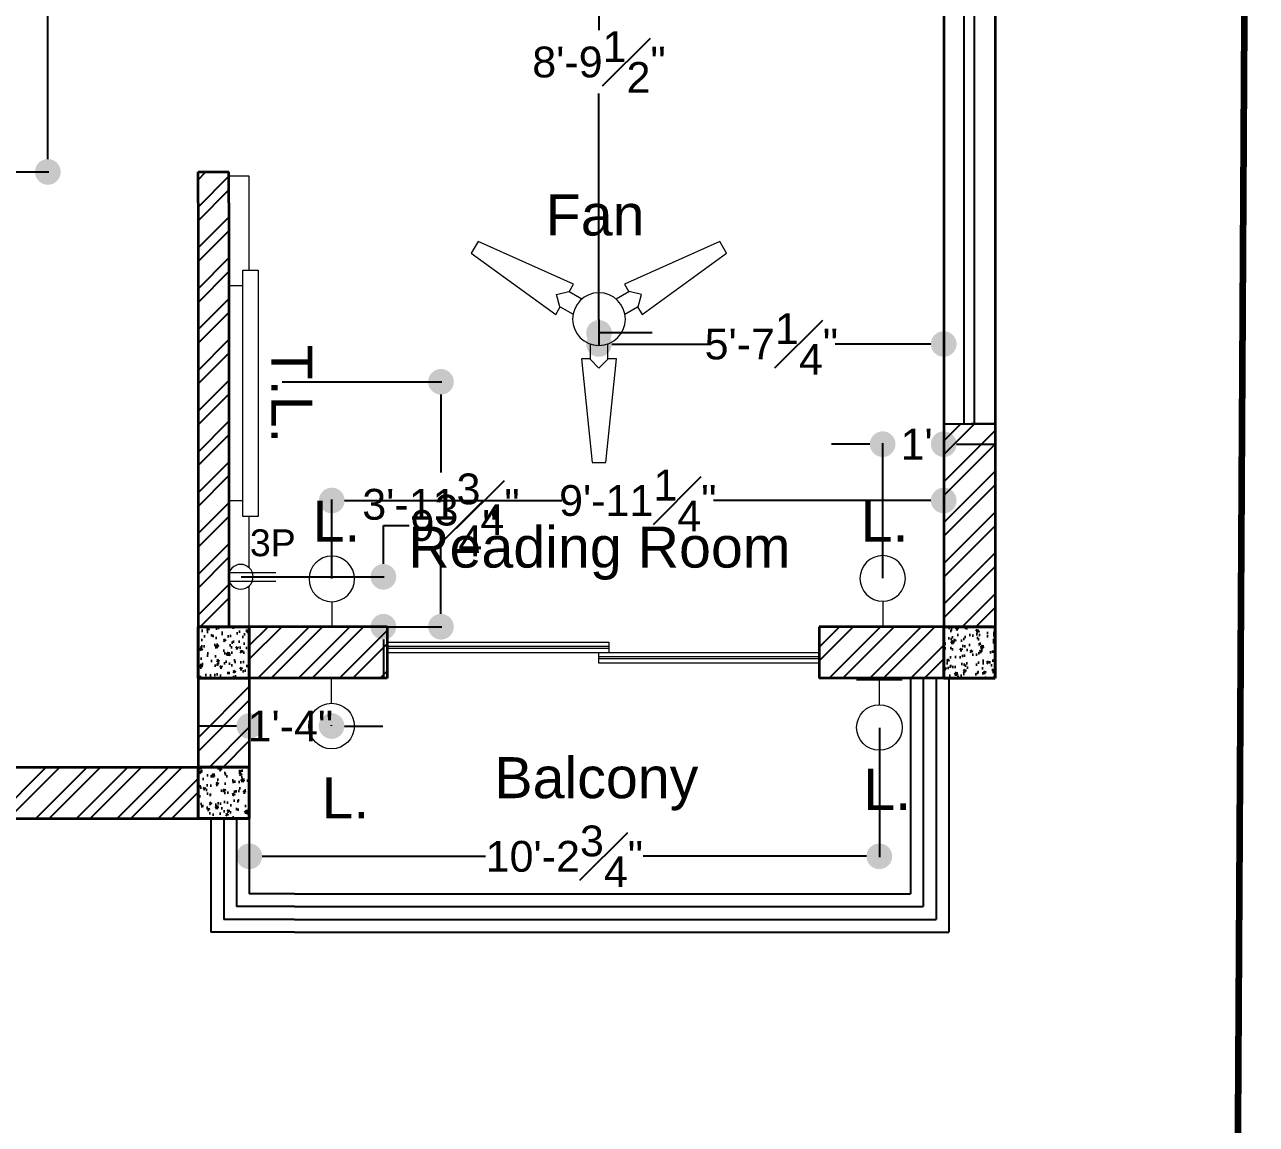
# Model space of a CAD drawing. Header units: inches. Extents: x 4161 to 8381, y 472 to 1500.
# Drawn here: x 8140.7 to 8380.8, y 878.6 to 1092.9 of the extents above; entities that cross this region are included whole.
import ezdxf

# ---------------------------------------------------------------- set-up
doc = ezdxf.new("R2010")
doc.units = ezdxf.units.IN
doc.header["$MEASUREMENT"] = 0
doc.linetypes.add('ACAD_ISO03W100', pattern=[30, 12, -18])
doc.layers.get('0').update_dxf_attribs({"lineweight": 35})
for name, color, linetype, lineweight in [('0.Columns', 1, 'Continuous', 35), ('1.Wall', 7, 'Continuous', 35), ('Beam', 170, 'Continuous', 15), ('Box', 7, 'Continuous', 15), ('Doors & Furni', 20, 'Continuous', 5), ('E_Elements', 7, 'Continuous', 15), ('E_FITTINGS', 7, 'Continuous', 15)]:
    doc.layers.add(name, color=color, linetype=linetype, lineweight=lineweight)
for name, color, linetype in [('3.Windows', 130, 'Continuous'), ('4.Hatch', 14, 'Continuous'), ('5.Texts', 50, 'Continuous'), ('7.Dimention', 8, 'Continuous'), ('8.Balcony', 90, 'Continuous'), ('Electrical Components', 170, 'Continuous')]:
    doc.layers.add(name, color=color, linetype=linetype)
doc.styles.get("Standard").update_dxf_attribs({"font": 'arial.ttf'})
doc.dimstyles.get("Standard").update_dxf_attribs({"dimtxt": 6, "dimasz": 5, "dimexe": 0.18, "dimexo": 0.0625, "dimgap": 0.09, "dimtad": 0, "dimtih": 1, "dimtoh": 1, "dimzin": 0, "dimdsep": 46, "dimlunit": 4, "dimtxsty": 'Standard', "dimblk": 'DOT', "dimcen": 0.09, "dimadec": 0, "dimazin": 0, "dimtfac": 1, "dimtofl": 0, "dimtmove": 0, "dimatfit": 3, "dimfxl": 1, "dimfrac": 1, "dimtolj": 1, "dimtzin": 0, "dimarcsym": 0})

# ---------------------------------------------------------------- blocks, each defined once
blk = doc.blocks.new('window7 virtical')
at = {"layer": '3.Windows', "color": 141, "true_color": 0xadddf7}
for p, q in [((4405.51, 1605.94), (4405.51, 1689.94)), ((4407.51, 1605.94), (4407.51, 1689.94))]:
    blk.add_line(p, q, dxfattribs=at)
at = {"layer": '3.Windows'}
for p, q in [((4401.51, 1605.94), (4411.51, 1605.94)), ((4411.51, 1605.94), (4406.83, 1605.94)), ((4406.83, 1605.94), (4406.83, 1605.94))]:
    blk.add_line(p, q, dxfattribs=at)
blk.add_lwpolyline([(4411.51, 1605.94), (4411.51, 1689.94), (4401.51, 1689.94), (4401.51, 1605.94)], close=True, dxfattribs=at)
blk = doc.blocks.new('O')
at = {"layer": 'E_Elements', "ltscale": 4}
for p, q in [((9523.61, 2111.57), (9520.91, 2111.57)), ((9523.61, 2069.68), (9520.91, 2069.68))]:
    blk.add_line(p, q, dxfattribs=at)
at = {"layer": 'E_Elements', "ltscale": 0.01}
blk.add_lwpolyline([(9526.61, 2066.63), (9526.61, 2114.63), (9523.61, 2114.63), (9523.61, 2066.63)], close=True, dxfattribs=at)
blk = doc.blocks.new('A$C482B25E6')
at = {"layer": 'E_FITTINGS'}
for p, q in [((0, 0), (0, 7.1)), ((3.9, 3.55), (0, 3.55))]:
    blk.add_line(p, q, dxfattribs=at)
blk.add_circle((7.45, 3.55), 3.55, dxfattribs=at)
blk = doc.blocks.new('FAN')
at = {"layer": 'E_Elements'}
for p, q in [((-23.57, 15.12), (-24.88, 12.85)), ((-4.97, 6.83), (-23.57, 15.12)), ((23.57, 15.12), (4.97, 6.83)), ((24.88, 12.85), (23.57, 15.12)), ((-24.88, 12.85), (-8.39, 0.89)), ((8.39, 0.89), (24.88, 12.85)), ((-8.26, 4.77), (-5.89, 5.4)), ((-5.82, 5.34), (-4.97, 6.83)), ((-3.34, 3.91), (-5.82, 5.34)), ((5.82, 5.34), (3.34, 3.91)), ((4.97, 6.83), (5.82, 5.34)), ((8.26, 4.77), (5.89, 5.4)), ((-7.62, 2.4), (-8.26, 4.77)), ((7.62, 2.4), (8.26, 4.77)), ((-8.39, 0.89), (-7.54, 2.37)), ((-7.54, 2.37), (-5.06, 0.94)), ((5.06, 0.94), (7.54, 2.37)), ((7.54, 2.37), (8.39, 0.89)), ((-1.71, -4.85), (-1.71, -7.71)), ((1.71, -7.71), (1.71, -4.85)), ((-3.43, -7.71), (-1.31, -27.97)), ((-1.71, -7.71), (-3.43, -7.71)), ((-1.73, -7.8), (0, -9.53)), ((0, -9.53), (1.73, -7.8)), ((1.31, -27.97), (3.43, -7.71)), ((3.43, -7.71), (1.71, -7.71)), ((-1.31, -27.97), (1.31, -27.97))]:
    blk.add_line(p, q, dxfattribs=at)
for start, end in [(360, 180), (180, 0)]:
    blk.add_arc((0, 0), 5.14, start, end, dxfattribs=at)
blk = doc.blocks.new('Column2.0')
at = {"layer": '0.Columns', "true_color": 0x991b1e}
h = blk.add_hatch(dxfattribs=at)
h.set_pattern_fill('AR-CONC', color=244, scale=0.54)
h.set_pattern_definition([(50, (868.9964, 332.3348), (3.873205, -0.3388615), [0.405, -4.455]), (355, (868.9964, 332.335), (-0.7492572, 4.0618375), [0.324, -3.564]), (100.45144, (869.319, 332.3066), (3.1239478, 3.722976), [0.344197, -3.7861674]), (46.1842, (868.9964, 333.415), (5.763103, -0.893804), [0.6075, -6.6825]), (96.63564, (869.4767, 333.3403), (5.0471745, 5.2602404), [0.516296, -5.679254]), (351.18416, (868.9964, 333.415), (5.0471745, 5.26024), [0.486, -5.346]), (21, (869.5364, 333.1448), (3.223298, -2.174142), [0.405, -4.455]), (326, (869.5364, 333.145), (1.3139028, 3.9158102), [0.324, -3.564]), (71.45144, (869.805, 332.9636), (4.537201, 1.7416682), [0.344197, -3.7861674]), (37.5, (868.9964, 332.3348), (0.0656632, 1.7976268), [0, -3.5208, 0, -3.618, 0, -3.5775]), (7.5, (868.9964, 332.3348), (1.4205755, 2.1298232), [0, -2.0628, 0, -3.4398, 0, -1.3635]), (327.5, (867.7922, 332.3348), (2.88264116, -0.1217963), [0, -1.35, 0, -4.212, 0, -5.589]), (317.5, (867.2522, 332.3348), (3.1492053, 0.5405669), [0, -1.755, 0, -2.7972, 0, -3.969])])
h.paths.add_polyline_path([(4674.88, 1327.63), (4674.88, 1337.63), (4664.88, 1337.63), (4664.88, 1327.63)])
at = {"layer": '0.Columns', "linetype": 'ACAD_ISO03W100', "lineweight": 40}
for p, q in [((4674.88, 1337.63), (4664.88, 1337.63)), ((4664.88, 1337.63), (4664.88, 1327.63)), ((4674.88, 1327.63), (4674.88, 1337.63)), ((4664.88, 1327.63), (4674.88, 1327.63))]:
    blk.add_line(p, q, dxfattribs=at)
blk = doc.blocks.new('1111111111111111')
at = {"layer": 'E_FITTINGS', "ltscale": 3}
for p, q in [((8001.12, 2853.82), (8010.23, 2853.82)), ((8001.12, 2852.1), (8010.23, 2852.1))]:
    blk.add_line(p, q, dxfattribs=at)
blk.add_circle((8003.38, 2852.96), 2.42, dxfattribs=at)
blk = doc.blocks.new('_Dot')
at = {"color": 0, "linetype": 'ByBlock', "lineweight": -2}
blk.add_line((-0.5, 0), (-1, 0), dxfattribs=at)
at = {"color": 0, "linetype": 'ByBlock', "lineweight": 60, "const_width": 0.5}
blk.add_lwpolyline([(-0.25, 0, 1), (0.25, 0, 1)], format="xyb", close=True, dxfattribs=at)
blk = doc.blocks.new('*D191')
at = {"layer": '7.Dimention', "color": 0, "lineweight": -2, "transparency": 16777216}
for p, q in [((8122.56, 1171.99), (8145.43, 1171.99)), ((8145.25, 1166.99), (8145.25, 1124.3)), ((8145.25, 1069.19), (8145.25, 1111.88)), ((8128.41, 1064.19), (8145.43, 1064.19))]:
    blk.add_line(p, q, dxfattribs=at)
at = {"layer": 'Defpoints', "color": 0, "transparency": 16777216}
for p in [(8122.49, 1171.99), (8145.25, 1171.99), (8128.35, 1064.19)]:
    blk.add_point(p, dxfattribs=at)
at = {"layer": '7.Dimention', "color": 0, "lineweight": -2, "transparency": 16777216, "xscale": 5, "yscale": 5, "zscale": 5}
for p, rotation in [((8145.25, 1171.99), 90), ((8145.25, 1064.19), 270)]:
    blk.add_blockref('_Dot', p, dxfattribs=dict(at, rotation=rotation))
at = {"layer": '7.Dimention', "color": 0, "transparency": 16777216, "insert": (8145.25, 1118.09), "char_height": 6, "attachment_point": 5}
blk.add_mtext('\\A1;8\'-11{\\H1x;\\S3#4;}"', dxfattribs=at)
blk = doc.blocks.new('*D133')
at = {"layer": '7.Dimention', "color": 0, "lineweight": -2, "transparency": 16777216}
for p, q in [((8252.67, 1035.44), (8252.67, 1030.47)), ((8257.67, 1030.65), (8273.82, 1030.65)), ((8314.86, 1030.65), (8298.71, 1030.65)), ((8319.86, 1015.16), (8319.86, 1030.83))]:
    blk.add_line(p, q, dxfattribs=at)
at = {"layer": 'Defpoints', "color": 0, "transparency": 16777216}
for p in [(8252.67, 1035.5), (8252.67, 1030.65), (8319.86, 1015.1)]:
    blk.add_point(p, dxfattribs=at)
at = {"layer": '7.Dimention', "color": 0, "lineweight": -2, "transparency": 16777216, "xscale": 5, "yscale": 5, "zscale": 5, "rotation": 180}
blk.add_blockref('_Dot', (8252.67, 1030.65), dxfattribs=at)
at = {"layer": '7.Dimention', "color": 0, "lineweight": -2, "transparency": 16777216, "xscale": 5, "yscale": 5, "zscale": 5}
blk.add_blockref('_Dot', (8319.86, 1030.65), dxfattribs=at)
at = {"layer": '7.Dimention', "color": 0, "transparency": 16777216, "insert": (8286.26, 1030.65), "char_height": 6, "attachment_point": 5}
blk.add_mtext('\\A1;5\'-7{\\H1x;\\S1#4;}"', dxfattribs=at)
blk = doc.blocks.new('*D123')
at = {"layer": '7.Dimention', "color": 0, "lineweight": -2, "transparency": 16777216}
for p, q in [((8263.06, 1138.41), (8252.49, 1138.41)), ((8252.67, 1133.41), (8252.67, 1091.78)), ((8252.67, 1037.81), (8252.67, 1079.45)), ((8263.06, 1032.81), (8252.49, 1032.81))]:
    blk.add_line(p, q, dxfattribs=at)
at = {"layer": 'Defpoints', "color": 0, "transparency": 16777216}
for p in [(8263.12, 1138.41), (8252.67, 1032.81), (8263.12, 1032.81)]:
    blk.add_point(p, dxfattribs=at)
at = {"layer": '7.Dimention', "color": 0, "lineweight": -2, "transparency": 16777216, "xscale": 5, "yscale": 5, "zscale": 5}
for p, rotation in [((8252.67, 1138.41), 90), ((8252.67, 1032.81), 270)]:
    blk.add_blockref('_Dot', p, dxfattribs=dict(at, rotation=rotation))
at = {"layer": '7.Dimention', "color": 0, "transparency": 16777216, "insert": (8252.67, 1085.61), "char_height": 6, "attachment_point": 5}
blk.add_mtext('\\A1;8\'-9{\\H1x;\\S1#2;}"', dxfattribs=at)
blk = doc.blocks.new('*D134')
at = {"layer": '7.Dimention', "color": 0, "lineweight": -2, "transparency": 16777216}
for p, q in [((8302.96, 1011.13), (8297.96, 1011.13)), ((8307.96, 985.02), (8307.96, 1011.31)), ((8319.86, 985.3), (8319.86, 1011.31)), ((8324.86, 1011.13), (8329.86, 1011.13))]:
    blk.add_line(p, q, dxfattribs=at)
at = {"layer": 'Defpoints', "color": 0, "transparency": 16777216}
for p in [(8307.96, 1011.13), (8307.96, 984.96), (8319.86, 985.23)]:
    blk.add_point(p, dxfattribs=at)
at = {"layer": '7.Dimention', "color": 0, "lineweight": -2, "transparency": 16777216, "xscale": 5, "yscale": 5, "zscale": 5}
blk.add_blockref('_Dot', (8307.96, 1011.13), dxfattribs=at)
at = {"layer": '7.Dimention', "color": 0, "lineweight": -2, "transparency": 16777216, "xscale": 5, "yscale": 5, "zscale": 5, "rotation": 180}
blk.add_blockref('_Dot', (8319.86, 1011.13), dxfattribs=at)
at = {"layer": '7.Dimention', "color": 0, "transparency": 16777216, "insert": (8314.58, 1011.13), "char_height": 6, "attachment_point": 5}
blk.add_mtext("\\A1;1'", dxfattribs=at)
blk = doc.blocks.new('*D135')
at = {"layer": '7.Dimention', "color": 0, "lineweight": -2, "transparency": 16777216}
for p, q in [((8200.59, 984.92), (8200.59, 1000.33)), ((8205.59, 1000.15), (8245.45, 1000.15)), ((8314.86, 1000.15), (8275, 1000.15)), ((8319.86, 979.99), (8319.86, 1000.33))]:
    blk.add_line(p, q, dxfattribs=at)
at = {"layer": 'Defpoints', "color": 0, "transparency": 16777216}
for p in [(8200.59, 1000.15), (8200.59, 984.86), (8319.86, 979.93)]:
    blk.add_point(p, dxfattribs=at)
at = {"layer": '7.Dimention', "color": 0, "lineweight": -2, "transparency": 16777216, "xscale": 5, "yscale": 5, "zscale": 5, "rotation": 180}
blk.add_blockref('_Dot', (8200.59, 1000.15), dxfattribs=at)
at = {"layer": '7.Dimention', "color": 0, "lineweight": -2, "transparency": 16777216, "xscale": 5, "yscale": 5, "zscale": 5}
blk.add_blockref('_Dot', (8319.86, 1000.15), dxfattribs=at)
at = {"layer": '7.Dimention', "color": 0, "transparency": 16777216, "insert": (8260.23, 1000.15), "char_height": 6, "attachment_point": 5}
blk.add_mtext('\\A1;9\'-11{\\H1x;\\S1#4;}"', dxfattribs=at)
blk = doc.blocks.new('*D136')
at = {"layer": '7.Dimention', "color": 0, "lineweight": -2, "transparency": 16777216}
for p, q in [((8210.65, 990.28), (8210.65, 995.28)), ((8210.65, 995.28), (8215.65, 995.28)), ((8182.9, 985.28), (8210.83, 985.28)), ((8184.58, 975.55), (8210.83, 975.55)), ((8210.65, 970.55), (8210.65, 965.55))]:
    blk.add_line(p, q, dxfattribs=at)
at = {"layer": 'Defpoints', "color": 0, "transparency": 16777216}
for p in [(8182.84, 985.28), (8210.65, 985.28), (8184.52, 975.55)]:
    blk.add_point(p, dxfattribs=at)
at = {"layer": '7.Dimention', "color": 0, "lineweight": -2, "transparency": 16777216, "xscale": 5, "yscale": 5, "zscale": 5}
for p, rotation in [((8210.65, 985.28), 270), ((8210.65, 975.55), 90)]:
    blk.add_blockref('_Dot', p, dxfattribs=dict(at, rotation=rotation))
at = {"layer": '7.Dimention', "color": 0, "transparency": 16777216, "insert": (8224.43, 995.28), "char_height": 6, "attachment_point": 5}
blk.add_mtext('\\A1;9{\\H1x;\\S3#4;}"', dxfattribs=at)
blk = doc.blocks.new('*D137')
at = {"layer": '7.Dimention', "color": 0, "lineweight": -2, "transparency": 16777216}
for p, q in [((8190.91, 1023.28), (8222.05, 1023.28)), ((8221.87, 1018.28), (8221.87, 1005.62)), ((8221.87, 980.55), (8221.87, 993.2)), ((8190.91, 975.55), (8222.05, 975.55))]:
    blk.add_line(p, q, dxfattribs=at)
at = {"layer": 'Defpoints', "color": 0, "transparency": 16777216}
for p in [(8190.85, 1023.28), (8221.87, 1023.28), (8190.85, 975.55)]:
    blk.add_point(p, dxfattribs=at)
at = {"layer": '7.Dimention', "color": 0, "lineweight": -2, "transparency": 16777216, "xscale": 5, "yscale": 5, "zscale": 5}
for p, rotation in [((8221.87, 1023.28), 90), ((8221.87, 975.55), 270)]:
    blk.add_blockref('_Dot', p, dxfattribs=dict(at, rotation=rotation))
at = {"layer": '7.Dimention', "color": 0, "transparency": 16777216, "insert": (8221.87, 999.41), "char_height": 6, "attachment_point": 5}
blk.add_mtext('\\A1;3\'-11{\\H1x;\\S3#4;}"', dxfattribs=at)
blk = doc.blocks.new('*D138')
at = {"layer": '7.Dimention', "color": 0, "lineweight": -2, "transparency": 16777216}
for p, q in [((8179.52, 956.2), (8174.52, 956.2)), ((8184.52, 956.02), (8184.52, 956.38)), ((8200.55, 956.27), (8200.55, 956.38)), ((8205.55, 956.2), (8210.55, 956.2))]:
    blk.add_line(p, q, dxfattribs=at)
at = {"layer": 'Defpoints', "color": 0, "transparency": 16777216}
for p in [(8184.52, 955.96), (8200.55, 956.2), (8200.55, 956.2)]:
    blk.add_point(p, dxfattribs=at)
at = {"layer": '7.Dimention', "color": 0, "lineweight": -2, "transparency": 16777216, "xscale": 5, "yscale": 5, "zscale": 5}
blk.add_blockref('_Dot', (8184.52, 956.2), dxfattribs=at)
at = {"layer": '7.Dimention', "color": 0, "lineweight": -2, "transparency": 16777216, "xscale": 5, "yscale": 5, "zscale": 5, "rotation": 180}
blk.add_blockref('_Dot', (8200.55, 956.2), dxfattribs=at)
at = {"layer": '7.Dimention', "color": 0, "transparency": 16777216, "insert": (8192.53, 956.2), "char_height": 6, "attachment_point": 5}
blk.add_mtext('\\A1;1\'-4"', dxfattribs=at)
blk = doc.blocks.new('*D139')
at = {"layer": '7.Dimention', "color": 0, "lineweight": -2, "transparency": 16777216}
for p, q in [((8184.52, 956.14), (8184.52, 930.63)), ((8307.31, 955.85), (8307.31, 930.63)), ((8189.52, 930.81), (8230.56, 930.81)), ((8302.31, 930.81), (8261.27, 930.81))]:
    blk.add_line(p, q, dxfattribs=at)
at = {"layer": 'Defpoints', "color": 0, "transparency": 16777216}
for p in [(8184.52, 956.2), (8307.31, 955.91), (8307.31, 930.81)]:
    blk.add_point(p, dxfattribs=at)
at = {"layer": '7.Dimention', "color": 0, "lineweight": -2, "transparency": 16777216, "xscale": 5, "yscale": 5, "zscale": 5, "rotation": 180}
blk.add_blockref('_Dot', (8184.52, 930.81), dxfattribs=at)
at = {"layer": '7.Dimention', "color": 0, "lineweight": -2, "transparency": 16777216, "xscale": 5, "yscale": 5, "zscale": 5}
blk.add_blockref('_Dot', (8307.31, 930.81), dxfattribs=at)
at = {"layer": '7.Dimention', "color": 0, "transparency": 16777216, "insert": (8245.92, 930.81), "char_height": 6, "attachment_point": 5}
blk.add_mtext('\\A1;10\'-2{\\H1x;\\S3#4;}"', dxfattribs=at)
blk = doc.blocks.new('Title Box 2.0')
at = {"lineweight": 100, "ltscale": 0.5}
blk.add_lwpolyline([(4996.97, 684.44), (5689.78, 684.44), (5694.53, 1520.13), (5001.72, 1520.13), (4996.97, 684.44)], dxfattribs=at)

msp = doc.modelspace()

# ---------------------------------------------------------------- linework, layer by layer
at = {"layer": '1.Wall'}
for p, q in [((8319.863, 1138.411), (8319.863, 975.547)), ((8329.863, 1138.411), (8329.863, 971.547)), ((8174.52, 1064.186), (8180.52, 1064.186)), ((8174.52, 1058.186), (8174.52, 1064.186)), ((8180.52, 1058.186), (8180.52, 1064.186)), ((8174.52, 1058.186), (8174.52, 948.186)), ((8180.52, 1058.186), (8180.52, 975.547)), ((8184.52, 975.547), (8180.52, 975.547)), ((8211.36, 975.547), (8184.52, 975.547)), ((8211.36, 975.547), (8211.36, 965.547)), ((8319.863, 975.547), (8295.567, 975.547)), ((8295.567, 975.547), (8295.567, 965.547)), ((8329.863, 971.547), (8329.863, 965.547)), ((8184.52, 965.547), (8184.52, 938.186)), ((8211.36, 965.547), (8184.52, 965.547)), ((8323.863, 965.547), (8295.567, 965.547)), ((8323.863, 965.547), (8329.863, 965.547)), ((8036.626, 948.186), (8174.52, 948.186)), ((8036.626, 938.186), (8184.52, 938.186))]:
    msp.add_line(p, q, dxfattribs=at)
at = {"layer": '4.Hatch', "color": 244, "linetype": 'Continuous', "true_color": 0x991b1e}
for p, q in [((8174.52, 1062.631), (8176.075, 1064.186)), ((8174.52, 1057.328), (8180.52, 1063.328)), ((8174.52, 1054.676), (8180.52, 1060.676)), ((8174.52, 1049.373), (8180.52, 1055.373)), ((8174.52, 1046.721), (8180.52, 1052.721)), ((8174.52, 1041.418), (8180.52, 1047.418)), ((8174.52, 1038.766), (8180.52, 1044.766)), ((8174.52, 1033.463), (8180.52, 1039.463)), ((8174.52, 1030.811), (8180.52, 1036.811)), ((8174.52, 1025.508), (8180.52, 1031.508)), ((8174.52, 1022.856), (8180.52, 1028.856)), ((8174.52, 1017.553), (8180.52, 1023.553)), ((8174.52, 1014.901), (8180.52, 1020.901)), ((8174.52, 1009.598), (8180.52, 1015.598)), ((8319.863, 1011.751), (8323.213, 1015.102)), ((8319.863, 1009.1), (8325.865, 1015.102)), ((8319.863, 1003.797), (8329.863, 1013.797)), ((8174.52, 1006.946), (8180.52, 1012.946)), ((8319.863, 1001.145), (8329.863, 1011.145)), ((8174.52, 1001.643), (8180.52, 1007.643)), ((8174.52, 998.991), (8180.52, 1004.991)), ((8319.863, 995.842), (8329.863, 1005.842)), ((8319.863, 993.19), (8329.863, 1003.19)), ((8174.52, 993.688), (8180.52, 999.688)), ((8174.52, 991.036), (8180.52, 997.036)), ((8319.863, 987.887), (8329.863, 997.887)), ((8319.863, 985.235), (8329.863, 995.235)), ((8174.52, 985.733), (8180.52, 991.733)), ((8174.52, 983.081), (8180.52, 989.081)), ((8319.863, 979.932), (8329.863, 989.932)), ((8319.863, 977.28), (8329.863, 987.28)), ((8174.52, 977.778), (8180.52, 983.778)), ((8323.433, 975.547), (8329.863, 981.977)), ((8174.94, 975.547), (8180.52, 981.126)), ((8326.085, 975.547), (8329.863, 979.325)), ((8180.244, 975.547), (8180.52, 975.823)), ((8184.52, 971.868), (8188.199, 975.547)), ((8184.52, 969.217), (8190.85, 975.547)), ((8186.154, 965.547), (8196.154, 975.547)), ((8188.805, 965.547), (8198.805, 975.547)), ((8194.109, 965.547), (8204.109, 975.547)), ((8196.76, 965.547), (8206.76, 975.547)), ((8202.064, 965.547), (8211.36, 974.843)), ((8295.567, 971.546), (8299.568, 975.547)), ((8295.567, 968.894), (8302.22, 975.547)), ((8297.523, 965.547), (8307.523, 975.547)), ((8300.175, 965.547), (8310.175, 975.547)), ((8305.478, 965.547), (8315.478, 975.547)), ((8308.13, 965.547), (8318.13, 975.547)), ((8204.715, 965.547), (8211.36, 972.191)), ((8313.433, 965.547), (8319.863, 971.977)), ((8316.085, 965.547), (8319.863, 969.325)), ((8210.018, 965.547), (8211.36, 966.888)), ((8329.343, 965.547), (8329.863, 966.067)), ((8174.52, 953.913), (8184.52, 963.913)), ((8174.52, 951.262), (8184.52, 961.262)), ((8176.748, 948.186), (8184.52, 955.958)), ((8179.399, 948.186), (8184.52, 953.307)), ((8134.928, 938.186), (8144.928, 948.186)), ((8137.579, 938.186), (8147.579, 948.186)), ((8142.883, 938.186), (8152.883, 948.186)), ((8145.534, 938.186), (8155.534, 948.186)), ((8150.838, 938.186), (8160.838, 948.186)), ((8153.489, 938.186), (8163.489, 948.186)), ((8158.793, 938.186), (8168.793, 948.186)), ((8161.444, 938.186), (8171.444, 948.186)), ((8166.748, 938.186), (8174.52, 945.958)), ((8169.399, 938.186), (8174.52, 943.307))]:
    msp.add_line(p, q, dxfattribs=at)
at = {"layer": '8.Balcony', "ltscale": 15}
for p, q in [((8313.355, 965.502), (8313.355, 923.502)), ((8320.855, 965.502), (8320.855, 923.502)), ((8193.355, 923.502), (8313.355, 923.502)), ((8193.355, 916.002), (8313.355, 916.002))]:
    msp.add_line(p, q, dxfattribs=at)
at = {"layer": '8.Balcony', "color": 116, "ltscale": 15, "true_color": 0x136734}
for p, q in [((8315.855, 965.502), (8315.855, 923.502)), ((8318.355, 965.502), (8318.355, 923.502)), ((8193.355, 921.002), (8313.355, 921.002)), ((8193.355, 918.502), (8313.355, 918.502))]:
    msp.add_line(p, q, dxfattribs=at)
at = {"layer": '8.Balcony'}
for p, q in [((8177.02, 938.186), (8177.02, 916.002)), ((8184.52, 938.186), (8184.52, 923.502)), ((8193.355, 923.502), (8184.52, 923.502)), ((8320.855, 923.502), (8320.855, 916.002)), ((8184.52, 921.002), (8182.02, 921.002)), ((8193.355, 916.002), (8177.02, 916.002)), ((8313.355, 916.002), (8320.855, 916.002))]:
    msp.add_line(p, q, dxfattribs=at)
at = {"layer": '8.Balcony', "color": 116, "true_color": 0x136734}
for p, q in [((8179.52, 938.186), (8179.52, 918.502)), ((8182.02, 938.186), (8182.02, 921.002)), ((8315.855, 923.502), (8315.855, 921.002)), ((8318.355, 923.502), (8318.355, 918.502)), ((8193.355, 921.002), (8184.52, 921.002)), ((8313.355, 921.002), (8315.855, 921.002)), ((8193.355, 918.502), (8179.52, 918.502)), ((8313.355, 918.502), (8318.355, 918.502))]:
    msp.add_line(p, q, dxfattribs=at)
at = {"layer": 'Beam'}
for p, q in [((8184.52, 1063.328), (8180.52, 1063.328)), ((8184.52, 1045.036), (8184.52, 1063.328)), ((8184.52, 987.022), (8184.52, 997.036)), ((8184.52, 975.547), (8184.52, 983.531))]:
    msp.add_line(p, q, dxfattribs=at)
at = {"layer": 'Doors & Furni', "color": 4}
for p, q in [((8211.36, 972.547), (8254.587, 972.547)), ((8211.36, 972.547), (8254.587, 972.547)), ((8211.36, 972.547), (8254.587, 972.547)), ((8254.587, 972.547), (8254.587, 970.547)), ((8211.36, 970.547), (8295.567, 970.547)), ((8252.587, 970.547), (8252.587, 968.547)), ((8252.587, 968.547), (8295.567, 968.547))]:
    msp.add_line(p, q, dxfattribs=at)
at = {"layer": 'Doors & Furni', "color": 141, "true_color": 0xadddf7}
for p, q in [((8211.36, 971.747), (8254.587, 971.747)), ((8211.36, 971.347), (8254.587, 971.347)), ((8252.587, 969.747), (8295.567, 969.747)), ((8252.587, 969.347), (8295.567, 969.347))]:
    msp.add_line(p, q, dxfattribs=at)

# ---------------------------------------------------------------- block references
at = {"layer": '0.Columns'}
for p in [(3509.637, -362.082), (3654.98, -362.082), (3509.637, -389.443)]:
    msp.add_blockref('Column2.0', p, dxfattribs=at)
at = {"layer": '1.Wall'}
msp.add_blockref('window7 virtical', (3918.348, -590.835), dxfattribs=at)
at = {"layer": 'Box'}
msp.add_blockref('Title Box 2.0', (2686.258, -20.163), dxfattribs=at)
at = {"layer": 'E_Elements', "color": 7, "xscale": -1, "rotation": 180}
msp.add_blockref('O', (-1340.387, 3111.662), dxfattribs=at)
at = {"layer": 'E_FITTINGS', "color": 7, "yscale": 1.25, "zscale": 1.25, "rotation": 270}
for p, xscale in [((8196.154, 975.547), -1.25), ((8303.523, 975.652), -1.25), ((8196.114, 965.513), 1.25), ((8302.879, 965.219), 1.25)]:
    msp.add_blockref('A$C482B25E6', p, dxfattribs=dict(at, xscale=xscale))
at = {"layer": 'E_FITTINGS', "xscale": -1, "rotation": 180}
msp.add_blockref('1111111111111111', (179.461, 3838.237), dxfattribs=at)
at = {"layer": 'Electrical Components', "color": 7}
msp.add_blockref('FAN', (8252.665, 1035.498), dxfattribs=at)

# ---------------------------------------------------------------- texts
at = {"layer": '5.Texts', "color": 7, "attachment_point": 1}
for s, width, gutter_width, heights, insert, char_height in [('\\pxqc;Fan', 110.71706, 1, [35.636], (8196.56, 1059.797), 8), ('\\pxqc;L.', 110.71706, 1, [35.636], (8146.149, 1000.147), 8), ('\\pxqc;L.', 110.71706, 1, [35.636], (8252.961, 1000.147), 8), ('\\pxqc;3P', 72.40653, 0.654, [23.305], (8152.889, 994.53), 5.2318), ('\\pxqc;L.', 110.71706, 1, [35.636], (8147.886, 946.186), 8), ('\\pxqc;L.', 110.71706, 1, [35.636], (8253.498, 947.862), 8)]:
    msp.add_mtext_dynamic_manual_height_columns(s, width=width, gutter_width=gutter_width, heights=heights, dxfattribs=dict(at, insert=insert, char_height=char_height))
at = {"layer": '5.Texts', "color": 7, "insert": (8196.805, 1076.264), "char_height": 8, "attachment_point": 1, "rotation": 270}
msp.add_mtext_dynamic_manual_height_columns('\\pxqc;T.L.', width=110.71706, gutter_width=1, heights=[35.636], dxfattribs=at)
at = {"layer": '5.Texts', "color": 2, "true_color": 0xf1eb1f, "char_height": 8, "attachment_point": 1}
for s, insert in [('\\pxqc;Reading Room', (8197.384, 995.076)), ('\\pxqc;Balcony', (8196.798, 950.137))]:
    msp.add_mtext_dynamic_manual_height_columns(s, width=110.71706, gutter_width=1, heights=[35.636], dxfattribs=dict(at, insert=insert))

# ---------------------------------------------------------------- dimensions: what is measured, and where the dimension line sits
at = {"layer": '7.Dimention'}
for base, p1, p2, picture, middle in [((8145.254, 1171.993), (8128.345, 1064.186), (8122.494, 1171.993), '*D191', (8145.254, 1118.089)), ((8252.665, 1032.813), (8263.122, 1138.411), (8263.122, 1032.813), '*D123', (8252.665, 1085.612)), ((8221.874, 1023.28), (8190.85, 975.547), (8190.85, 1023.28), '*D137', (8221.874, 999.414)), ((8210.654, 985.277), (8184.52, 975.547), (8182.84, 985.277), '*D136', (8224.433, 995.277))]:
    dim = msp.add_linear_dim(base=base, p1=p1, p2=p2, angle=90, dimstyle='Standard', dxfattribs=at)
    dim.commit()
    dim.dimension.update_dxf_attribs({"geometry": picture, "text_midpoint": middle})
for base, p1, p2, picture, middle in [((8252.665, 1030.65), (8319.863, 1015.102), (8252.665, 1035.498), '*D133', (8286.264, 1030.65)), ((8200.59, 1000.147), (8319.863, 979.932), (8200.59, 984.856), '*D135', (8260.226, 1000.147)), ((8200.55, 956.205), (8184.52, 955.958), (8200.55, 956.205), '*D138', (8192.535, 956.205)), ((8307.31483, 930.81299), (8184.51978, 956.20461), (8307.31483, 955.91006), '*D139', (8245.91731, 930.81299))]:
    dim = msp.add_linear_dim(base=base, p1=p1, p2=p2, dimstyle='Standard', dxfattribs=at)
    dim.commit()
    dim.dimension.update_dxf_attribs({"geometry": picture, "text_midpoint": middle})
dim = msp.add_linear_dim(base=(8307.959, 1011.134), p1=(8319.863, 985.235), p2=(8307.959, 984.961), dimstyle='Standard', override={"dimtmove": 2}, dxfattribs=at)
dim.commit()
dim.dimension.update_dxf_attribs({"geometry": '*D134', "text_midpoint": (8314.583, 1011.134), "dimtype": 160})

doc.saveas('drawing.dxf')
